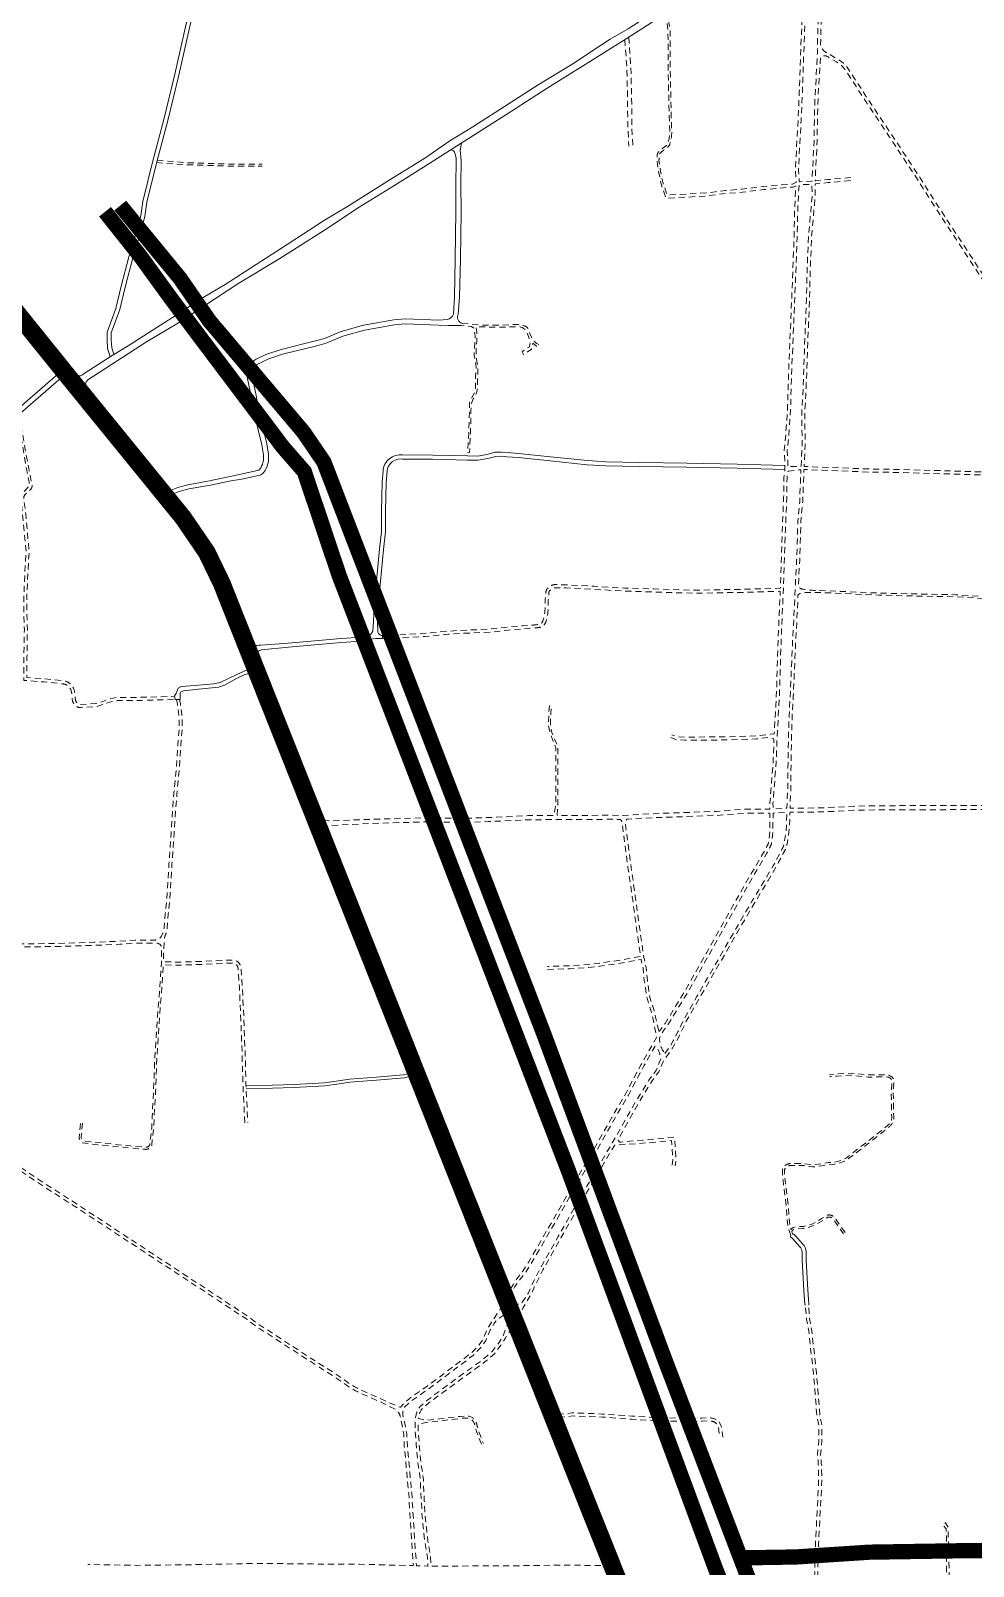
# Model space of a CAD drawing. Header units: metres. Extents: x 556238 to 587446, y 1177111 to 1219372.
# Drawn here: x 568667 to 569593, y 1206916 to 1208425 of the extents above; entities that cross this region are included whole.
import ezdxf

# ---------------------------------------------------------------- set-up
doc = ezdxf.new("R2010")
doc.units = ezdxf.units.M
doc.header["$MEASUREMENT"] = 0
for name, pattern in [('ACAD_ISO03W100', [30, 12, -18]), ('DASHED2', [0.375, 0.25, -0.125]), ('Xr_Nen GT$0$MON', [10, 6, -4])]:
    doc.linetypes.add(name, pattern=pattern)
doc.layers.add('DUONG GIAO THONG', color=7, linetype='Continuous')
for name, color, linetype, lineweight in [('Pipe Existing_DTDH', 4, 'ACAD_ISO03W100', 40), ('Xr_Nen GT$0$DUONG BT-NEN BT', 38, 'Continuous', 0), ('Xr_Nen GT$0$DUONG NHUA', 38, 'Continuous', 0), ('Xr_Nen GT$0$DUONG_DA', 38, 'Xr_Nen GT$0$MON', 0)]:
    doc.layers.add(name, color=color, linetype=linetype, lineweight=lineweight)

# ---------------------------------------------------------------- blocks, each defined once
blk = doc.blocks.new('GT CHINH')
at = {"layer": 'DUONG GIAO THONG', "color": 9, "ltscale": 5, "const_width": 17.5}
blk.add_lwpolyline([(4354.1, 6438.3), (4082, 7127.8), (3988.5, 7360.9), (3884.3, 7624), (3815.9, 7795.4), (3463.1, 8683.5), (3448.5, 8713.7), (3425.3, 8747.7), (3308.9, 8890.8), (3031.9, 9234.5)], dxfattribs=at)
blk = doc.blocks.new('DTDH_EXISTING_PIPE')
at = {"layer": 'Pipe Existing_DTDH', "color": 3, "linetype": 'DASHED2', "ltscale": 200, "const_width": 15, "elevation": 0.8, "flags": 128}
for points in [[(-8093.1, 6033.7), (-8144.5, 6159.9), (-8202.3, 6321.4), (-8428.9, 6900), (-8572.4, 7288.4), (-8797.8, 7873.7), (-8832, 7975.7), (-8853, 7999.8), (-8962.2, 8144.8), (-8993.3, 8187.7), (-9027.7, 8231)], [(-9012.8, 8237.1), (-8954, 8165.5), (-8925.3, 8123.9), (-8832.9, 8014.7), (-8812.8, 7985.2), (-8596.4, 7422.3), (-8478.4, 7104.7), (-8385.5, 6861.2), (-8292.6, 6603.7), (-8240.3, 6471.9), (-8228.9, 6445.1), (-8226.5, 6440.1)], [(-8402.9, 6908.9), (-8349.3, 6909.8), (-8277.1, 6914.5), (-8176.3, 6916.1), (-8033.4, 6914.5), (-8007.6, 6913.3), (-7974.1, 6904.4), (-7931.3, 6891.8), (-7911, 6886), (-7904.4, 6884.9), (-7847.7, 6884.4), (-7798.7, 6888.9), (-7720.4, 6899.1), (-7674.7, 6902.8), (-7650.1, 6904.6)]]:
    blk.add_lwpolyline(points, dxfattribs=at)

msp = doc.modelspace()

# ---------------------------------------------------------------- linework, layer by layer
at = {"layer": 'Xr_Nen GT$0$DUONG BT-NEN BT', "flags": 128}
for points in [[(568745.21952, 1208104.50838), (568742.72551, 1208112.36841), (568742.3086, 1208121.0129), (568742.34155, 1208128.50968), (568750.83087, 1208151.77988), (568755.92812, 1208173.65229), (568763.4893, 1208202.58446), (568771.2161, 1208227.35256), (568775.20284, 1208242.89946), (568777.20889, 1208256.93168), (568787.06642, 1208296.8531), (568798.02724, 1208337.50626), (568808.76133, 1208381.96304), (568819.1977, 1208428.43246), (568831.86886, 1208480.30678), (568842.23942, 1208521.68792), (568846.78095, 1208535.20184, -0.1504926903), (568855.06405, 1208546.73225, -0.1254027892), (568861.01, 1208549.24336), (568893.37198, 1208548.03444), (568899.1982, 1208548.11528), (568900.47512, 1208548.53194), (568901.93276, 1208549.74322)], [(568748.76985, 1208106.71807), (568746.69505, 1208113.09627), (568746.30903, 1208121.10051), (568746.33845, 1208127.79432), (568754.67156, 1208150.63634), (568759.81163, 1208172.6925), (568767.33566, 1208201.48254), (568775.06521, 1208226.25943), (568779.13169, 1208242.11731), (568781.14028, 1208256.16727), (568790.93958, 1208295.8529), (568801.9031, 1208336.51603), (568812.65711, 1208381.05532), (568823.0923, 1208427.51954), (568835.75178, 1208479.346), (568846.08117, 1208520.56288), (568850.57257, 1208533.92762, -0.1504926903), (568857.48195, 1208543.54575, -0.1158372126), (568861.27098, 1208545.23082), (568893.32503, 1208544.0334), (568899.86131, 1208544.1241), (568902.44321, 1208544.96656), (568904.48924, 1208546.66678)], [(569079.48804, 1208307.49156, -0.2001664702), (569083.33366, 1208305.42715, -0.095317885), (569084.98881, 1208296.63652), (569084.64775, 1208273.78259), (569084.72914, 1208246.85921), (569084.05035, 1208200.13026), (569083.34025, 1208163.31805), (569082.23983, 1208146.16461, -0.2567127156), (569075.9643, 1208140.88329), (569067.95874, 1208140.34257), (569034.86485, 1208141.57247), (569023.61692, 1208140.62375), (568993.83927, 1208135.22123), (568972.17019, 1208129.26556), (568955.73105, 1208122.37107), (568946.7213, 1208119.87011), (568913.06058, 1208111.5807), (568898.06381, 1208106.64303), (568888.7036, 1208101.96621, 0.2957641854), (568879.32251, 1208086.03926), (568883.02562, 1208068.53525), (568887.71592, 1208044.55317), (568894.0896, 1208017.99233), (568895.60664, 1208008.0542, -0.2028555129), (568891.9135, 1207993.51794, -0.1873456793), (568891.07804, 1207993.00419), (568875.11452, 1207989.24214), (568842.87011, 1207982.51104), (568821.46189, 1207978.59867), (568811.6411, 1207976.05842), (568801.73896, 1207972.12098)], [(569090.21548, 1208314.24429), (569088.76921, 1208307.37375), (569089.99315, 1208296.89021), (569089.64786, 1208273.75284), (569089.72925, 1208246.83045), (569089.04965, 1208200.04574), (569088.33716, 1208163.10968), (569086.80115, 1208145.96656, 0.457653366), (569090.78625, 1208137.13892, -0.1602477248)], [(569089.95974, 1208134.88128, 0.0230341869), (569077.58522, 1208134.92571), (569067.75893, 1208135.34654), (569034.98256, 1208136.56464), (569024.27481, 1208135.66149), (568994.95029, 1208130.34118), (568973.80642, 1208124.52986), (568957.37317, 1208117.63784), (568947.98804, 1208115.03268), (568914.44224, 1208106.77157), (568899.97311, 1208102.00762), (568890.93841, 1208097.49345, 0.2871851617), (568884.30767, 1208086.63247), (568887.92529, 1208069.5326), (568892.60262, 1208045.61685), (568899.00063, 1208018.95463), (568900.54939, 1208008.80871, -0.2028555129), (568895.8967, 1207990.49567, -0.1803167004), (568892.14728, 1207988.11921), (568876.19902, 1207984.36075), (568862.14984, 1207982.24711), (568843.63777, 1207978.20227), (568822.30369, 1207974.47695), (568812.98126, 1207971.96354), (568804.43009, 1207968.78013)], [(568884.61736, 1207821.7983, 0.0066835696), (568885.86573, 1207820.90515, 0.0631903694), (568893.03054, 1207821.16347), (568919.8714, 1207823.11778), (568968.18574, 1207827.1959), (568991.05642, 1207829.00496, 0.0826147609), (568998.51197, 1207830.04914, 0.1686301033), (569003.03758, 1207834.70817), (569003.82388, 1207844.74564), (569004.84153, 1207864.73028), (569006.68703, 1207884.01047), (569009.59732, 1207915.59592), (569011.4982, 1207932.51067), (569011.71088, 1207952.43132), (569012.16102, 1207981.17778), (569013.11585, 1207992.17866, -0.4225146675), (569032.38292, 1208007.90921), (569061.94279, 1208007.71244), (569096.19862, 1208006.87898), (569106.15264, 1208006.66037), (569115.18989, 1208008.28269), (569123.39162, 1208010.50054), (569129.45539, 1208010.73816), (569134.96869, 1208010.14826), (569146.0752, 1208009.44466), (569177.61941, 1208006.09182), (569213.82979, 1208002.29562), (569231.94026, 1208001.05711), (569265.29818, 1208000.62429), (569311.31699, 1207999.83792), (569360.97086, 1207998.82862), (569407.53759, 1207997.65036)], [(569008.12226, 1207827.58915), (569012.12984, 1207827.52881, 0.4301053499), (569012.63699, 1207828.0482), (569012.55944, 1207830.04087, 0.3696578526), (569012.11748, 1207830.51809, -0.2949640081), (569008.02094, 1207833.89391), (569007.82181, 1207844.60306), (569008.83183, 1207864.43786), (569010.6695, 1207883.6364), (569013.57678, 1207915.18902), (569015.4958, 1207932.26533), (569015.71054, 1207952.37865), (569016.15831, 1207980.97326), (569017.10087, 1207991.83277, -0.426991487), (569032.12551, 1208003.91084), (569061.88082, 1208003.71276), (569096.10606, 1208002.88005), (569106.46521, 1208002.65254), (569116.06698, 1208004.3762), (569123.99967, 1208006.5213), (569129.32021, 1208006.72979), (569134.62931, 1208006.16174), (569145.73721, 1208005.45805), (569177.19948, 1208002.11392), (569213.48469, 1207998.30988), (569231.77774, 1207997.05889), (569265.23806, 1207996.62473), (569311.24217, 1207995.83861), (569360.87963, 1207994.82965), (569407.43641, 1207993.65164)], [(568889.00365, 1207810.5238, -0.4000301069), (568893.86986, 1207816.50826), (568920.23785, 1207819.13448), (568968.52218, 1207823.21007), (568999.07091, 1207825.78423, -0.1044712866), (569008.12226, 1207827.58915, 0.2297388154)], [(569427.92533, 1207173.03655, -0.4142822584), (569427.39185, 1207173.50078), (569426.41575, 1207187.58883), (569424.75984, 1207216.58274), (569424.60421, 1207225.18643, 0.2035395839), (569422.32353, 1207230.29791), (569415.28065, 1207238.21561), (569413.40746, 1207240.09481, -0.2996440576), (569413.29739, 1207240.6336), (569413.61897, 1207241.43704)], [(569430.92286, 1207173.23297), (569430.91123, 1207173.23234, 0.4186683216), (569431.38305, 1207173.76617), (569430.40786, 1207187.84112), (569428.75777, 1207216.73301), (569428.60356, 1207225.25878, 0.1986561458), (569425.20071, 1207233.08179), (569418.19383, 1207240.95901), (569416.64903, 1207242.50878, 0.2229917211), (569416.24967, 1207242.65375), (569415.33403, 1207242.57056)]]:
    msp.add_lwpolyline(points, format="xyb", dxfattribs=at)
msp.add_lwpolyline([(568808.29908, 1207771.3322), (568810.13412, 1207773.54212), (568811.87507, 1207778.76131), (568814.83939, 1207780.40699), (568828.22655, 1207781.36349), (568846.79708, 1207783.0754), (568853.33346, 1207784.28172), (568869.74365, 1207792.15002), (568879.64482, 1207796.72203), (568881.14642, 1207793.3973), (568876.70052, 1207791.83791), (568869.83435, 1207788.73582), (568857.31435, 1207781.63409), (568851.57294, 1207779.957), (568831.92031, 1207777.92386), (568817.18148, 1207776.12377), (568814.67881, 1207775.1234), (568813.97218, 1207774.00535), (568814.06051, 1207767.79721), (568808.9963, 1207767.65009)], close=True, dxfattribs=at)
for points in [[(568878.64491, 1207388.40592), (568904.67563, 1207389.08525), (568925.72073, 1207389.59), (568955.54127, 1207391.15799), (568969.51653, 1207393.30655), (568980.09137, 1207394.91461), (569006.6367, 1207396.92808), (569033.28796, 1207399.0966), (569039.14852, 1207400.53621)], [(568878.78927, 1207385.40867), (568904.75073, 1207386.08619), (568925.83548, 1207386.59189), (568955.84873, 1207388.17001), (568969.96997, 1207390.34101), (568980.4308, 1207391.93174), (569006.8718, 1207393.93729), (569033.77051, 1207396.12595), (569040.25708, 1207397.72643)]]:
    msp.add_lwpolyline(points, dxfattribs=at)
at = {"layer": 'Xr_Nen GT$0$DUONG NHUA', "flags": 128}
for points in [[(568666.446, 1208140.757), (568708.50218, 1208087.86135, 0.0975281598), (568708.64939, 1208087.73619), (568711.95846, 1208085.88445, 0.2880383469), (568719.55028, 1208087.81823), (568747.006, 1208105.675), (568762.817, 1208115.025), (568806.43012, 1208142.8207), (568836.41123, 1208162.52295), (568857.968, 1208175.418), (568919.1393, 1208214.55211), (568955.70698, 1208238.38044), (568978.267, 1208251.943), (569020.84317, 1208278.8326), (569054.32389, 1208299.35299), (569078.79484, 1208316.41049), (569101.383, 1208330.183), (569136.89255, 1208352.95039), (569165.46028, 1208371.42053), (569199.61121, 1208391.94197), (569227.53957, 1208410.70817), (569236.315, 1208416.194), (569253.69292, 1208426.40263), (569283.7516, 1208445.57862)], [(569301.85821, 1208448.70057), (569252.01, 1208416.527), (569211.67801, 1208391.42678), (569174.458, 1208368.26), (569133.73128, 1208342.04534), (569085.402, 1208311.233), (569059.14777, 1208294.55734), (569023.801, 1208272.251), (568989.73021, 1208251.39312), (568955.62877, 1208228.60494), (568911.775, 1208200.939), (568871.55237, 1208176.46199), (568812.138, 1208137.65), (568781.01023, 1208119.13555), (568723.17, 1208081.694, 0.3247637428), (568721.76434, 1208072.84662), (568723.85792, 1208069.65462), (568724.2158, 1208069.34009), (568803.321, 1207970.137), (568819.45971, 1207951.37996), (568833.65663, 1207933.26001), (568846.234, 1207912.424), (568861.09195, 1207881.19298), (568875.99166, 1207843.9698), (568894.01277, 1207797.64836), (568923.644, 1207720.011), (568953.742, 1207644.481), (568986.663, 1207560.534), (569020.028, 1207476.56), (569065.151, 1207365.441), (569091.392, 1207299.53), (569136.801, 1207184.446), (569143.305, 1207168.327), (569185.6, 1207062.703), (569232.958, 1206943.996), (569273.36175, 1206841.44334, 0.049702401)], [(568643.096, 1208151.845), (568692.51543, 1208090.74481, -0.1058052579), (568692.61007, 1208090.55816), (568692.89846, 1208089.46725, -0.2852207775), (568691.64078, 1208085.42078, 0.0010989388), (568691.63912, 1208085.41934), (568653.6724, 1208052.24326)], [(568656.9516, 1208048.46874), (568694.82693, 1208081.56495, 0.1056958308), (568694.95212, 1208081.73238, -0.1996104031), (568698.43093, 1208082.78196), (568699.4078, 1208082.17853, -0.0845396869), (568699.53379, 1208082.06758), (568707.44293, 1208072.28905), (568746.564, 1208024.407), (568814.249, 1207940.937), (568827.48449, 1207922.23082), (568833.85727, 1207911.93686), (568840.14274, 1207900.59604), (568848.26945, 1207882.6848), (568858.05439, 1207859.09402), (568869.67445, 1207828.60015), (568882.838, 1207796.104), (568895.01456, 1207764.37303), (568910.3022, 1207725.50978), (568927.24688, 1207681.84864), (568936.19, 1207660.482), (568954.68417, 1207612.3766), (568971.28392, 1207570.95593), (568999.144, 1207500.893), (569016.18509, 1207456.96094), (569039.72, 1207399.132), (569079.44175, 1207298.55796), (569098.75389, 1207250.1522), (569126.204, 1207183.133), (569132.967, 1207167.486), (569161.04515, 1207098.22604), (569188.939, 1207026.314), (569222.54837, 1206942.51865), (569232.725, 1206915.527)]]:
    msp.add_lwpolyline(points, format="xyb", dxfattribs=at)
at = {"layer": 'Xr_Nen GT$0$DUONG_DA', "flags": 128}
for points in [[(569430.10746, 1208529.1805), (569429.31057, 1208522.80098), (569429.97684, 1208518.84977), (569430.28117, 1208512.98771), (569430.081, 1208501.40536), (569429.66228, 1208482.26989), (569428.67053, 1208464.30698), (569428.11512, 1208444.77499), (569427.08223, 1208422.6477), (569425.97305, 1208396.34366), (569424.92387, 1208364.07377), (569423.63277, 1208336.31971), (569422.20747, 1208309.20749), (569421.02283, 1208287.73423), (569421.87312, 1208276.73809, 0.4011204115), (569422.38776, 1208276.2769), (569433.9517, 1208276.65013, 0.3895943591), (569434.43488, 1208277.12362), (569434.95439, 1208287.00683), (569436.385, 1208316.54587), (569436.98195, 1208350.75594), (569438.41313, 1208379.21128), (569439.65158, 1208402.53681), (569439.61477, 1208405.99148), (569440.20032, 1208426.44621), (569441.45245, 1208466.20632), (569442.94118, 1208492.69062), (569444.99566, 1208526.56843, 0.1137267546), (569445.09634, 1208531.70365, 0.1526903819), (569440.38094, 1208535.73469)], [(570052.84607, 1207429.56034), (569973.36447, 1207571.63526), (569935.22806, 1207669.19201), (569857.63258, 1207794.28235), (569755.95523, 1207950.08069, -0.0000260349), (569755.9552, 1207950.08074), (569651.55686, 1208110.08479), (569557.25495, 1208253.55439), (569538.76855, 1208282.75171), (569513.01841, 1208321.72746), (569493.61072, 1208350.89673), (569474.45001, 1208380.13851), (569468.86449, 1208388.79826), (569465.20414, 1208392.54109), (569460.24589, 1208396.37846), (569452.38356, 1208400.7799, -0.1734827294), (569442.88576, 1208408.9653, -0.2257462724), (569442.71238, 1208409.35836), (569443.19897, 1208426.35607), (569444.4498, 1208466.0749), (569445.93703, 1208492.5325), (569447.60477, 1208526.32709), (569448.04082, 1208534.37962), (569449.62311, 1208541.5952)], [(569423.26946, 1208524.86857), (569426.36737, 1208522.21294), (569426.98984, 1208518.52149), (569427.27983, 1208512.9358), (569427.08157, 1208501.4641), (569426.66409, 1208482.38543), (569425.67288, 1208464.43233), (569425.11711, 1208444.88758), (569424.08518, 1208422.78083), (569422.9751, 1208396.4556), (569421.92613, 1208364.19223), (569420.63643, 1208336.46816), (569419.21182, 1208309.36886), (569418.01643, 1208287.70107), (569418.92135, 1208275.99845, -0.315641008), (569418.629, 1208275.50438), (569415.25885, 1208273.97914), (569386.32816, 1208271.50788), (569365.93885, 1208268.94158), (569349.50135, 1208267.66427), (569339.4121, 1208266.37566), (569330.5523, 1208265.17486), (569292.51359, 1208263.09234, -0.3365844634), (569292.01272, 1208263.43109), (569287.82465, 1208275.78718), (569285.62291, 1208286.46593), (569284.11602, 1208297.73617, 0.0228317297), (569284.24912, 1208301.60759, -0.2089368315), (569285.46516, 1208304.47853, -0.0463356429), (569292.12488, 1208309.70703, 0.1661427606), (569294.60849, 1208312.85132, 0.0935300589), (569296.60907, 1208325.84699), (569296.12421, 1208340.19733), (569295.15307, 1208387.02084), (569294.94742, 1208425.00687), (569292.44381, 1208442.62503)], [(569290.59841, 1208441.43315), (569292.94819, 1208424.86041), (569293.15318, 1208386.99469), (569294.12491, 1208340.14282), (569294.61021, 1208325.77946, -0.0935300589), (569292.72249, 1208313.5169, -0.1661427606), (569291.0406, 1208311.38761, 0.0463356429), (569284.08995, 1208305.9307, 0.2089368315), (569282.24924, 1208301.58501, -0.0241381429), (569282.10498, 1208297.68557), (569283.64988, 1208286.13106), (569285.89082, 1208275.26224), (569290.93924, 1208260.36782, 0.3365844633), (569291.44011, 1208260.02907), (569330.83621, 1208262.18592), (569339.8036, 1208263.40129), (569349.80779, 1208264.67904), (569366.24255, 1208265.95613), (569386.64327, 1208268.52387), (569416.02695, 1208271.03382), (569417.95578, 1208271.90677, -0.5802365545), (569418.65906, 1208271.39772), (569418.14156, 1208266.59119), (569417.38371, 1208249.87169), (569416.75073, 1208220.77555), (569414.53123, 1208163.36576), (569411.51887, 1208092.3623), (569410.26265, 1208051.80951), (569408.07699, 1208021.10522), (569407.05175, 1208012.54654), (569407.76558, 1207998.07653), (569407.80641, 1207993.16694), (569406.83949, 1207985.46034), (569406.52511, 1207966.08399), (569405.19083, 1207933.1925), (569403.3084, 1207877.48124, -0.3955179415), (569402.82392, 1207876.99835), (569370.68827, 1207876.01876), (569318.74712, 1207875.06544), (569278.94499, 1207876.33336), (569250.43092, 1207877.13437), (569219.97652, 1207878.92338), (569193.14188, 1207880.37096), (569181.89885, 1207880.5419, 0.0207948862), (569181.85729, 1207880.5408, 0.0856626288), (569178.28259, 1207879.67028, 0.0810655424), (569175.46257, 1207877.52799, 0.2147028408), (569173.04723, 1207873.15607), (569172.44717, 1207865.83223), (569172.06296, 1207853.55588), (569171.44691, 1207849.61539), (569170.70974, 1207846.83249), (569170.1293, 1207845.03837, -0.0971128876), (569168.40317, 1207842.10047, -0.0488845408), (569161.23581, 1207840.86165), (569150.22977, 1207840.0517), (569135.84553, 1207838.89227), (569119.74485, 1207837.01944), (569109.42766, 1207836.42098), (569082.55425, 1207835.29697), (569077.0104, 1207834.75983), (569054.21, 1207832.59131), (569012.35674, 1207830.3449)], [(569472.42211, 1208280.42511), (569449.9038, 1208278.31049), (569438.01479, 1208277.05794, -0.4611285956), (569437.46309, 1208277.58143), (569437.95058, 1208286.85553), (569439.38373, 1208316.44711), (569439.98064, 1208350.6544), (569441.40914, 1208379.0564), (569442.65687, 1208398.48499), (569442.99198, 1208398.95914, -0.345661163), (569450.98195, 1208398.12644), (569458.58599, 1208393.8696), (569463.20416, 1208390.29542), (569466.50772, 1208386.91743), (569471.93479, 1208378.50334), (569491.10721, 1208349.2437), (569510.51804, 1208320.0697), (569536.24945, 1208281.12229), (569554.73397, 1208251.92796), (569649.04714, 1208108.44121), (569750.21451, 1207953.38904, -0.717211289), (569749.6291, 1207952.64441), (569643.89358, 1207990.0265), (569518.19831, 1207993.70167), (569489.31784, 1207994.14039), (569427.14754, 1207996.57516, -0.4172946827), (569426.66773, 1207997.09959), (569427.68873, 1208017.64617), (569427.27682, 1208049.78297), (569428.34494, 1208067.0982), (569429.84891, 1208108.56072), (569431.92068, 1208160.14679), (569432.75561, 1208194.48677), (569434.13238, 1208225.07199), (569436.75479, 1208253.59771), (569437.4175, 1208261.72798), (569437.3423, 1208273.51721, -0.3856238651), (569437.7899, 1208274.01764), (569450.20122, 1208275.32522), (569472.7026, 1208277.43825)], [(569090.78625, 1208137.13892), (569108.94319, 1208135.32189), (569126.28731, 1208135.21197), (569141.29115, 1208136.0388, -0.0901603285), (569151.83414, 1208134.71636, -0.3279415375), (569156.96412, 1208127.7158), (569160.28312, 1208120.6858), (569163.81343, 1208117.21308), (569166.24052, 1208116.44137), (569164.97182, 1208113.79549), (569160.11763, 1208117.54382), (569158.95925, 1208111.92133), (569151.18152, 1208106.46421), (569149.63702, 1208109.1652), (569156.80797, 1208114.18135), (569157.63539, 1208118.03992), (569156.53216, 1208122.55996), (569154.65668, 1208127.68635, 0.3207524107), (569145.66016, 1208133.832), (569127.62246, 1208133.33589), (569104.37675, 1208133.71878), (569105.20417, 1208128.04117), (569105.09385, 1208119.33182), (569104.53843, 1208108.98416), (569105.25552, 1208099.77871), (569106.24842, 1208093.93572), (569105.91579, 1208080.82855), (569105.97095, 1208072.89091), (569104.75741, 1208067.98502), (569101.72354, 1208062.85863), (569100.22811, 1208059.40185), (569099.62134, 1208057.36232), (569099.51102, 1208051.96032), (569099.45585, 1208041.10119), (569098.07353, 1208010.24517), (569096.25322, 1208010.13492), (569097.24612, 1208029.75851), (569098.0217, 1208049.42815), (569097.96653, 1208059.01945), (569099.23524, 1208062.16143), (569103.4864, 1208069.84803), (569104.03801, 1208074.97442), (569103.98286, 1208084.62085), (569104.64806, 1208094.53488), (569102.6071, 1208105.44913), (569102.77258, 1208110.90625), (569103.60008, 1208124.67604), (569102.66234, 1208131.95221), (569100.0146, 1208133.99173), (569089.94862, 1208134.88068)], [(568655.20956, 1208046.93199), (568656.13976, 1208042.093), (568657.23451, 1208037.38281), (568659.06816, 1208028.95168), (568661.09318, 1208017.12342), (568665.30835, 1207994.59343), (568667.82778, 1207981.44525), (568668.48522, 1207977.98472), (568668.24944, 1207975.50322), (568666.98964, 1207974.10823), (568661.83519, 1207968.88856), (568660.57188, 1207966.97393), (568660.57188, 1207963.95771), (568662.23463, 1207949.73911), (568665.67221, 1207912.55101), (568665.01341, 1207903.62964), (568663.37134, 1207868.59311), (568663.37187, 1207856.19212), (568663.92428, 1207835.78713), (568663.498, 1207809.2557), (568663.37274, 1207789.24328), (568680.7859, 1207787.94009), (568699.3943, 1207786.0247, -0.1782046516), (568706.65239, 1207782.47129, -0.1519179006), (568710.23384, 1207775.26583, -0.0259866928), (568710.97393, 1207768.42644, 0.2269038436), (568713.70559, 1207763.45081, 0.1816960671), (568715.86488, 1207762.86947), (568731.46496, 1207763.87791), (568738.05932, 1207765.90918), (568745.03359, 1207768.34978), (568751.73123, 1207769.67073), (568775.4505, 1207769.84367), (568803.90894, 1207770.6054), (568808.35797, 1207771.01954)], [(568651.45531, 1208043.712), (568653.48145, 1208042.27611), (568654.83302, 1208037.03579), (568656.78781, 1208028.46247), (568659.16917, 1208016.67882), (568663.14928, 1207994.14606), (568665.66102, 1207981.12453), (568665.91959, 1207978.63472), (568665.51224, 1207976.94836), (568664.80802, 1207976.16857), (568659.49347, 1207970.78679), (568657.57188, 1207967.87448), (568657.57188, 1207963.78289), (568659.25072, 1207949.42677), (568662.66199, 1207912.52322), (568662.01859, 1207903.81036), (568660.37134, 1207868.66331), (568660.37187, 1207856.15146), (568660.92362, 1207835.77062), (568660.49815, 1207809.28919), (568660.35526, 1207786.46072), (568680.52032, 1207784.95157), (568699.08713, 1207783.04047, -0.1782046516), (568704.4837, 1207780.39842, -0.1519179006), (568707.27204, 1207774.78861, -0.0259866928), (568707.97861, 1207768.25904, 0.2269038436), (568711.95647, 1207761.01348, 0.1793657499), (568716.09832, 1207759.8783), (568732.01075, 1207760.90693), (568738.99668, 1207763.05882), (568745.82326, 1207765.44773), (568752.03508, 1207766.67286), (568775.50158, 1207766.84396), (568804.0883, 1207767.60912), (568808.91074, 1207768.03579)], [(569762.65836, 1207857.33754), (569575.09658, 1207868.60824), (569541.59402, 1207869.23758), (569499.88249, 1207870.24317), (569442.44944, 1207872.79562, 0.0274102294), (569424.49196, 1207872.43505, 0.086398688), (569420.81436, 1207870.65323, 0.2304823458), (569420.60674, 1207870.26789), (569420.06649, 1207857.14474), (569418.35554, 1207825.4267), (569415.92676, 1207769.87717), (569414.87257, 1207751.55501), (569414.21561, 1207730.8752), (569413.68989, 1207696.84335), (569413.54543, 1207680.26576), (569412.77311, 1207661.49669, 0.4267503601), (569413.27344, 1207660.97613), (569427.33516, 1207660.99706), (569448.86311, 1207661.50125), (569479.56271, 1207663.05801), (569519.26738, 1207663.43748), (569538.28271, 1207663.484), (569684.79204, 1207663.60797), (569800.41701, 1207667.09025), (569906.86527, 1207669.73984), (569930.66314, 1207670.81589), (569855.10142, 1207792.67165), (569753.81282, 1207947.87429, 0.1646523017), (569753.56076, 1207948.07243), (569643.33642, 1207987.0415), (569518.13169, 1207990.70233), (569489.23635, 1207991.14128), (569427.01776, 1207993.57794, 0.4140772039), (569426.49858, 1207993.09812), (569425.26673, 1207962.01369), (569423.35852, 1207941.87602), (569422.8994, 1207921.42679), (569422.30252, 1207904.61489), (569420.961, 1207878.67509, 0.2081977697), (569421.10116, 1207878.30142, 0.1156107428), (569424.54351, 1207876.08913, 0.0456502109), (569442.52261, 1207874.79434), (569499.951, 1207872.2421), (569541.6369, 1207871.23713), (569575.17538, 1207870.60711), (569762.77832, 1207859.33394)], [(569012.45277, 1207827.63076), (569054.42435, 1207829.59816), (569077.29708, 1207831.77356), (569082.76175, 1207832.30303), (569109.57722, 1207833.42461), (569120.00524, 1207834.0295), (569136.13945, 1207835.90623), (569150.46038, 1207837.06056), (569161.45599, 1207837.86974, 0.0540915684), (569170.00447, 1207839.43888, 0.1178386306), (569172.97306, 1207844.08224), (569173.589, 1207845.98606), (569174.38682, 1207848.99795), (569175.05567, 1207853.27619), (569175.44333, 1207865.66271), (569176.03721, 1207872.91109, -0.2343761589), (569177.45145, 1207875.25872, -0.0860800321), (569179.58554, 1207876.96449, -0.0779663887), (569181.93943, 1207877.5385, -0.0246973773), (569181.98877, 1207877.54018), (569193.03824, 1207877.37219), (569219.80776, 1207875.92812), (569250.3008, 1207874.13684), (569278.85511, 1207873.3347), (569318.72688, 1207872.06456), (569370.76151, 1207873.0196), (569402.61625, 1207873.99063, -0.4369957114), (569403.13094, 1207873.46753), (569402.13906, 1207852.23378), (569400.48594, 1207809.24335), (569399.84382, 1207783.71454), (569398.89853, 1207762.03638), (569397.29301, 1207734.45835, -0.3590272286), (569396.86059, 1207733.99188), (569393.29051, 1207733.51108), (569379.18231, 1207732.02928), (569344.12068, 1207730.90097), (569309.46512, 1207730.85794), (569301.82615, 1207731.22469), (569296.67641, 1207733.15449)], [(568810.34828, 1207767.69199), (568811.27148, 1207762.9839), (568812.20616, 1207755.20369), (568812.81822, 1207748.02212), (568812.90516, 1207737.93052), (568811.57925, 1207722.77055), (568810.13654, 1207700.83637), (568807.75173, 1207675.07214), (568806.01208, 1207652.31051), (568805.06669, 1207636.31404), (568802.89114, 1207606.40323), (568801.189, 1207577.31057), (568799.31975, 1207557.19899), (568798.22415, 1207544.2284, -0.1035253929), (568795.56093, 1207535.32276, -0.185682153), (568791.71134, 1207532.03587, -0.079648118), (568787.97577, 1207531.3539), (568769.85515, 1207531.49446), (568754.63186, 1207530.28101), (568729.34969, 1207529.27653), (568701.3746, 1207528.3256), (568657.57983, 1207527.62971), (568625.65904, 1207524.1596), (568586.09526, 1207519.24804, -0.1800271144), (568583.40037, 1207523.10074), (568581.29791, 1207544.86074), (568578.78144, 1207573.62499), (568575.57461, 1207610.71307), (568572.88422, 1207632.03915, 0.2044171102), (568568.42329, 1207639.67426, 0.1678357168), (568564.3498, 1207640.96196), (568556.06403, 1207640.87365), (568523.30843, 1207638.21205), (568468.65741, 1207632.46012)], [(568813.37458, 1207767.7784), (568814.23685, 1207763.45167), (568815.19093, 1207755.51007), (568815.81712, 1207748.16262), (568815.90629, 1207737.81248), (568814.57066, 1207722.54138), (568813.12746, 1207700.59963), (568810.74117, 1207674.81956), (568809.00533, 1207652.10769), (568808.06027, 1207636.11672), (568805.88478, 1207606.20679), (568804.18088, 1207577.08408), (568802.30805, 1207556.93391), (568801.2135, 1207543.97589, -0.0893951039), (568798.84809, 1207535.1757, 0.0899533721), (568798.80196, 1207535.00331), (568797.57582, 1207520.09359), (568797.54203, 1207510.76673, 0.402503592), (568798.02015, 1207510.26539), (568810.59816, 1207509.71452), (568838.07079, 1207510.57402), (568859.68138, 1207511.74616), (568864.98347, 1207511.84805, -0.4153309761), (568873.76593, 1207503.36445), (568875.03318, 1207485.45809), (568876.50713, 1207453.04922), (568877.72514, 1207420.49304), (568878.53707, 1207390.64491), (568880.39151, 1207352.14179)], [(569176.44662, 1207761.75958), (569176.04069, 1207755.00041), (569175.50261, 1207743.2858), (569177.04553, 1207734.78796), (569180.19097, 1207726.77356), (569181.94831, 1207723.1047), (569182.68277, 1207720.38883), (569182.80087, 1207707.83046), (569182.83935, 1207685.57762), (569182.68053, 1207664.18857), (569180.90587, 1207654.12042, -0.3633764444), (569180.41454, 1207653.70722), (569156.10966, 1207653.65478), (569116.23561, 1207651.76948), (569091.05972, 1207650.95948), (569057.29137, 1207651.58853), (569000.41722, 1207649.98109), (568959.47968, 1207648.49429), (568951.27769, 1207650.70282)], [(569295.62369, 1207730.34526), (569301.21319, 1207728.25066), (569309.39501, 1207727.85785), (569344.1708, 1207727.90103), (569379.38751, 1207729.03433), (569393.21808, 1207730.48697), (569396.68734, 1207729.14136, -0.3191418793), (569397.00622, 1207728.65775), (569396.23304, 1207706.51514), (569394.39538, 1207683.71866), (569393.05678, 1207665.77547), (569393.07737, 1207660.41885, -0.4156203927), (569392.57689, 1207659.91693), (569368.0223, 1207659.94044), (569357.49326, 1207659.13435), (569340.37625, 1207657.82023), (569291.54406, 1207656.05357), (569267.78271, 1207655.16789), (569248.78098, 1207653.81486), (569238.8427, 1207654.07442), (569195.20884, 1207653.73914), (569184.78902, 1207653.71666, -0.4265203349), (569184.28834, 1207654.23649), (569184.67994, 1207664.10106), (569184.83937, 1207685.57192), (569184.80085, 1207707.84159), (569184.68027, 1207720.66372), (569183.83117, 1207723.80355), (569182.02615, 1207727.57195), (569178.97852, 1207735.33712), (569177.5109, 1207743.42027), (569178.03793, 1207754.89458), (569178.44302, 1207761.63969)], [(569922.78712, 1207598.41217), (569917.30152, 1207612.82649), (569913.24039, 1207633.11833), (569910.02675, 1207653.79085), (569906.45856, 1207665.72847), (569800.52699, 1207663.09175), (569684.85396, 1207659.60803), (569538.28929, 1207659.484), (569519.29139, 1207659.43753), (569479.68316, 1207659.05897), (569449.01125, 1207657.50362), (569427.38497, 1207656.99713), (569413.10984, 1207656.97589, 0.40699992), (569412.61072, 1207656.48749), (569412.30714, 1207643.40676), (569411.43158, 1207634.40685), (569409.89808, 1207625.70949, -0.0938138511), (569407.29929, 1207618.83869), (569405.05369, 1207614.3914), (569401.6268, 1207608.03752), (569398.88902, 1207602.96521), (569391.21334, 1207589.89276), (569378.2765, 1207568.38366), (569362.79211, 1207542.02623), (569345.49702, 1207511.8361), (569323.95503, 1207474.48952), (569310.9307, 1207451.65777), (569305.28342, 1207439.84616), (569300.69898, 1207430.93312), (569296.15554, 1207423.25469), (569288.71546, 1207413.47907), (569283.90411, 1207401.93014), (569276.72463, 1207392.16495), (569265.10672, 1207373.25755), (569243.91872, 1207335.82442, 0.411982785), (569246.68473, 1207332.90492), (569262.28766, 1207334.56836), (569277.3755, 1207335.60647), (569290.75744, 1207336.95379), (569299.27119, 1207337.7382), (569300.88212, 1207315.73201), (569300.016, 1207309.82625)], [(569289.90091, 1207420.09069), (569293.66257, 1207424.93266), (569298.07184, 1207432.38435), (569302.59568, 1207441.17956), (569308.27102, 1207453.04986), (569321.35276, 1207475.98225), (569342.89612, 1207513.3312), (569360.19715, 1207543.5317), (569375.69769, 1207569.91662), (569388.63435, 1207591.42542), (569396.27468, 1207604.43766), (569398.98635, 1207609.46162), (569402.394, 1207615.77981), (569404.67844, 1207620.30402, 0.0955715861), (569406.94365, 1207626.23041), (569408.45694, 1207634.81316), (569409.31052, 1207643.58705), (569409.60614, 1207656.32476, 0.4399087564), (569409.07443, 1207656.83535), (569396.61109, 1207656.04009, 0.392183998), (569396.14296, 1207655.54714), (569395.92735, 1207637.68966), (569394.77614, 1207627.65565, -0.1309342564), (569392.48918, 1207621.83918), (569389.78498, 1207616.33526), (569371.92623, 1207586.01564), (569350.09688, 1207547.28995), (569333.60489, 1207517.68754), (569312.42431, 1207480.26775), (569292.62726, 1207447.7634), (569288.97241, 1207442.80108), (569286.55499, 1207439.44355), (569284.55751, 1207435.00997, 0.1400055523), (569284.5178, 1207434.73823, 0.1566801681), (569289.90091, 1207420.09069)], [(568956.10121, 1207638.40401, -0.3438370355), (568960.34414, 1207643.81003), (569000.54632, 1207645.98314), (569057.31063, 1207647.58747), (569091.0868, 1207646.95829), (569116.39439, 1207647.77252), (569156.20848, 1207649.65498), (569195.22852, 1207649.73917), (569238.80584, 1207650.07402), (569246.1222, 1207649.84383, -0.1281513937), (569248.00002, 1207647.03443), (569248.64987, 1207640.7874), (569253.68617, 1207602.75465), (569257.9014, 1207574.0184), (569261.60879, 1207546.10379), (569266.00114, 1207515.8295, -0.4051663155), (569265.59341, 1207515.26535), (569242.02406, 1207511.09645), (569225.70427, 1207508.74018), (569214.61726, 1207507.43036), (569196.62997, 1207506.24704), (569174.6389, 1207505.59011)], [(568166.41977, 1207471.48246), (568165.62582, 1207516.485), (568165.85553, 1207520.20918), (568162.73356, 1207549.9144), (568158.96965, 1207581.93413), (568160.02228, 1207589.82389), (568162.12534, 1207602.30162), (568317.66037, 1207521.75568), (568398.22717, 1207473.39202), (568485.98073, 1207416.58014, -0.0015151644), (568485.98327, 1207416.57848), (568573.16572, 1207359.38353), (568641.11248, 1207315.81177), (568670.08242, 1207295.83838), (568713.69191, 1207267.79566), (568760.91131, 1207236.74074), (568806.10284, 1207207.17794), (568880.04723, 1207158.5669), (568887.65099, 1207152.73056), (568939.82788, 1207118.77992), (568964.26812, 1207103.23481), (568976.80821, 1207094.4629, 0.0474556005), (568990.50818, 1207086.69945), (569016.03491, 1207075.31411), (569027.08322, 1207069.60035, -0.0105106342), (569028.89096, 1207066.53696, -0.0973631758), (569030.45596, 1207060.78314), (569032.22589, 1207053.40473), (569033.4497, 1207046.28937), (569034.01495, 1207034.20139), (569038.33938, 1206988.0063), (569041.41302, 1206940.14851), (569042.90708, 1206917.5975, -0.4411613366), (569042.39569, 1206917.06461), (568990.06759, 1206918.37129), (568943.39167, 1206918.64995), (568892.44965, 1206919.27466), (568828.77967, 1206917.99681), (568771.52145, 1206917.28849), (568723.42504, 1206918.15576)], [(568718.09521, 1207351.58639), (568716.68225, 1207337.09024), (568718.17384, 1207334.3767), (568724.02054, 1207333.43665), (568765.43058, 1207329.20119), (568779.71892, 1207327.90317, 0.3340012756), (568783.99121, 1207330.43792), (568784.6995, 1207336.88143), (568786.03113, 1207346.91957), (568786.41455, 1207357.79145), (568787.81355, 1207383.50755), (568789.04025, 1207417.09953), (568791.04635, 1207446.30383), (568792.97359, 1207472.39998), (568795.53513, 1207508.86589), (568795.57565, 1207520.05111), (568795.35183, 1207525.12202), (568795.29421, 1207525.78086, 0.3265786562), (568787.9941, 1207528.35367), (568769.96291, 1207528.49354), (568754.81066, 1207527.28574), (568729.46019, 1207526.27855), (568701.4494, 1207525.3264), (568657.76617, 1207524.63229), (568625.99557, 1207521.17851), (568582.21135, 1207516.05246), (568547.95579, 1207511.53143, -0.013612254), (568547.92871, 1207511.5286), (568499.02062, 1207507.76627, 0.2076420669), (568489.80577, 1207502.62713, 0.1455505319), (568488.15249, 1207498.28129), (568487.18183, 1207495.4514), (568486.39806, 1207488.79437, -0.2861234186), (568476.77896, 1207476.76582), (568470.7278, 1207475.77201), (568424.85179, 1207471.91797), (568406.36303, 1207472.8093, 0.7662249334), (568406.06723, 1207471.89016), (568487.61873, 1207419.09351, -0.0015151646), (568487.62126, 1207419.09186), (568571.624, 1207363.98292, 0.5506090478), (568572.3935, 1207364.33212), (568574.26197, 1207377.76977), (568579.12388, 1207419.88331), (568581.27506, 1207441.05246), (568581.42361, 1207446.2175)], [(568877.39499, 1207351.99746), (568875.53904, 1207390.53195), (568874.72666, 1207420.39617), (568873.50968, 1207452.92499), (568872.038, 1207485.28402), (568870.76694, 1207503.24418, 0.419201208), (568865.04111, 1207508.8486), (568859.79147, 1207508.74772), (568838.19896, 1207507.57656), (568810.57941, 1207506.71247), (568797.91577, 1207507.26709, 0.4065134185), (568797.39512, 1207506.8026), (568794.96842, 1207472.25625), (568793.0413, 1207446.16165), (568791.03775, 1207416.99447), (568789.81157, 1207383.41673), (568788.41263, 1207357.70188), (568788.02648, 1207346.75243), (568786.68508, 1207336.64063), (568785.95141, 1207329.96621, -0.3471868615), (568779.52125, 1207325.91289), (568765.23835, 1207327.21042), (568723.75983, 1207331.45288), (568716.89178, 1207332.55715), (568714.63169, 1207336.66877), (568716.10464, 1207351.78041)], [(569174.72847, 1207502.59145), (569196.77327, 1207503.24999), (569214.8919, 1207504.44195), (569226.09467, 1207505.76544), (569242.4998, 1207508.13403), (569266.13209, 1207512.31407, -0.4026963757), (569266.70772, 1207511.92816), (569268.43672, 1207503.99342), (569269.71268, 1207491.73192), (569271.25025, 1207481.58301), (569271.56247, 1207477.79466), (569273.04771, 1207472.03064), (569276.45381, 1207461.1649), (569277.92318, 1207455.18244), (569279.6698, 1207446.6736), (569281.94716, 1207436.65719, -0.1843917887), (569281.89699, 1207436.30408), (569276.9912, 1207427.44685), (569266.51456, 1207409.23668), (569251.40256, 1207380.64613), (569238.52435, 1207358.37492), (569215.16526, 1207317.36348), (569194.65793, 1207281.99745), (569174.08448, 1207246.24589), (569156.19403, 1207215.4024), (569150.29115, 1207206.17785), (569145.3651, 1207200.05614), (569140.84785, 1207192.94893, -0.2703751079), (569135.09266, 1207188.68557)], [(569130.53837, 1207173.10493), (569123.18153, 1207161.25395), (569119.50987, 1207156.16456), (569115.6733, 1207149.65864), (569111.49151, 1207139.60677), (569107.62014, 1207134.01335), (569100.09631, 1207126.07587), (569056.59735, 1207093.36133), (569038.67347, 1207080.77919), (569030.17688, 1207072.76379, -0.3002179316), (569029.6343, 1207072.66901), (569017.25692, 1207078.05394), (568991.73182, 1207089.43855, -0.0474501156), (568978.52778, 1207096.92116), (568965.93374, 1207105.73082), (568941.45104, 1207121.30294), (568889.38501, 1207155.18144), (568881.78685, 1207161.01347), (568807.74799, 1207209.68662), (568762.55669, 1207239.24926), (568715.32748, 1207270.31064), (568671.74558, 1207298.33562), (568642.77409, 1207318.31008), (568575.68105, 1207361.33439, -0.2860946081), (568575.4542, 1207361.81217), (568577.24124, 1207377.41757), (568582.10644, 1207419.55962), (568584.27069, 1207440.85743), (568584.42237, 1207446.13125)], [(569140.68348, 1207174.86045), (569148.39318, 1207173.49607), (569155.63387, 1207184.40649), (569160.8098, 1207195.73319), (569167.43318, 1207208.86138), (569185.13081, 1207240.32526), (569213.2446, 1207289.61738), (569238.24963, 1207332.23222), (569262.52511, 1207374.7865), (569274.23381, 1207393.84165), (569281.27348, 1207403.41668), (569285.95576, 1207414.65579, 0.1370810153), (569285.98858, 1207414.92289, 0.1158766348), (569281.09629, 1207427.13921, 0.5488638882), (569280.25354, 1207427.10144), (569269.14173, 1207407.78725), (569254.02819, 1207379.19378), (569241.12632, 1207356.88164), (569217.76633, 1207315.86863), (569197.25567, 1207280.49685), (569176.68212, 1207244.74512), (569158.75623, 1207213.84055), (569152.73039, 1207204.42383), (569147.75823, 1207198.24482), (569142.5675, 1207191.27627), (569138.02773, 1207181.288)], [(569413.61897, 1207241.43704), (569411.50873, 1207247.20931), (569410.64052, 1207251.24676), (569409.82482, 1207260.18071), (569409.40475, 1207268.01788), (569409.13106, 1207269.88732), (569408.30872, 1207276.44228), (569405.94333, 1207295.40411), (569405.254, 1207303.64267), (569405.53002, 1207306.50407, -0.1349263849), (569407.49976, 1207309.81172, -0.0733279928), (569411.8084, 1207311.90208), (569416.37006, 1207312.06967), (569426.74674, 1207311.90701), (569432.13517, 1207310.92798), (569434.90239, 1207310.59), (569437.7463, 1207310.89891), (569443.82352, 1207311.76647), (569450.20221, 1207312.92157), (569455.9258, 1207313.18009), (569459.50567, 1207313.83335), (569464.02003, 1207315.3684), (569468.14186, 1207317.52147), (569486.99932, 1207332.12403), (569501.42129, 1207343.41278), (569508.92958, 1207349.50163, 0.2260213693), (569512.66671, 1207357.34106), (569512.44269, 1207366.26508), (569512.11946, 1207382.50654), (569512.98612, 1207393.55841, 0.1849233782), (569512.88473, 1207393.90135), (569512.56161, 1207394.3236, 0.2521874096), (569506.66927, 1207396.98009), (569489.51758, 1207396.92815), (569473.11594, 1207398.69363), (569459.02638, 1207397.87144), (569451.78297, 1207397.50955)], [(569466.88437, 1207244.16225), (569457.01224, 1207258.36779), (569454.85698, 1207260.3967, 0.295281282), (569448.01125, 1207260.45033), (569444.49024, 1207258.21126), (569437.90118, 1207254.22594), (569434.09999, 1207252.53577), (569430.02421, 1207251.11167), (569426.12787, 1207250.26523), (569420.363, 1207249.85996), (569417.58938, 1207249.49445), (569416.17777, 1207249.04426, 0.2116801346), (569413.93223, 1207247.37345), (569413.82719, 1207247.17609, -0.2398809436), (569413.74274, 1207247.18638), (569413.43483, 1207247.76557), (569412.62125, 1207251.54902), (569411.81994, 1207260.32521), (569411.39697, 1207268.21669), (569411.11294, 1207270.15668), (569410.29317, 1207276.69123), (569407.93298, 1207295.61136), (569407.26205, 1207303.62993), (569407.5028, 1207306.12572, -0.1195181649), (569408.77192, 1207308.2571, -0.0657024688), (569412.16079, 1207309.91367), (569416.39112, 1207310.06909), (569426.55099, 1207309.90983), (569431.83492, 1207308.94979), (569434.88896, 1207308.57678), (569437.99567, 1207308.91423), (569444.14314, 1207309.79182), (569450.42653, 1207310.92966), (569456.15147, 1207311.18824), (569460.00985, 1207311.89232), (569464.80961, 1207313.52442), (569469.22563, 1207315.83117), (569488.22796, 1207330.54591), (569502.66763, 1207341.84851), (569510.18932, 1207347.94822, 0.2265973658), (569514.66669, 1207357.36704), (569514.44219, 1207366.31008), (569514.12102, 1207382.44812), (569515.03987, 1207394.16559, 0.1849233782), (569514.93848, 1207394.50853), (569514.14993, 1207395.53902, 0.250021105), (569506.60003, 1207398.97989), (569489.62189, 1207398.92847), (569473.16504, 1207400.6999), (569458.91822, 1207399.86853), (569451.68317, 1207399.50705)], [(569297.04775, 1207310.26156), (569297.86608, 1207315.84146), (569296.50238, 1207334.47039), (569291.04533, 1207333.96761), (569277.62879, 1207332.6168), (569262.49609, 1207331.57561), (569240.70444, 1207330.05791, 0.2475350046), (569240.30793, 1207329.81216), (569215.8414, 1207288.11505), (569187.74119, 1207238.84674), (569170.08112, 1207207.44964), (569163.51433, 1207194.43361), (569158.28923, 1207182.99933), (569150.77464, 1207170.63144), (569146.55492, 1207160.19283)], [(569415.33403, 1207242.57056), (569414.42623, 1207245.05372, -0.2796123952), (569414.52664, 1207245.56259), (569415.49834, 1207246.62655, -0.1459755792), (569416.61127, 1207247.24572), (569418.02731, 1207247.53487), (569420.56397, 1207247.86915), (569426.41175, 1207248.28025), (569430.56838, 1207249.18324), (569434.83738, 1207250.67485), (569438.82866, 1207252.44954), (569445.54451, 1207256.51155), (569449.08446, 1207258.76266, -0.285376081), (569453.62461, 1207258.81005), (569455.48917, 1207257.0548), (569465.24202, 1207243.0209)], [(569435.58045, 1206845.61025, 0.1343570821), (569436.92275, 1206851.71315), (569436.26521, 1206865.26344), (569436.84592, 1206905.44713), (569437.81609, 1206938.46417), (569439.40301, 1206970.47207), (569440.80714, 1206995.16994), (569440.8893, 1207003.05063, 0.0306117722), (569439.70993, 1207026.25621), (569441.13652, 1207039.43208), (569441.05501, 1207055.37678), (569439.25274, 1207063.15388), (569435.77422, 1207106.02192), (569433.73507, 1207124.47727), (569431.24092, 1207147.22785), (569429.00885, 1207159.20642), (569427.92533, 1207173.03655)], [(569441.63008, 1206845.88854, -0.1700538429), (569439.55971, 1206851.71315), (569439.266, 1206865.29633), (569439.84529, 1206905.38139), (569440.81391, 1206938.34583), (569442.39879, 1206970.31265), (569443.80625, 1206995.0691), (569443.88914, 1207003.01935, 0.030180704), (569442.728, 1207026.26114), (569444.13735, 1207039.27779), (569444.05326, 1207055.72741), (569442.22508, 1207063.61632), (569438.76086, 1207106.30803), (569436.71693, 1207124.80673), (569434.21079, 1207147.66671), (569431.98725, 1207159.59946), (569430.91915, 1207173.23283)], [(569136.89196, 1207157.75113), (569130.39011, 1207141.45857), (569127.1884, 1207136.33002), (569120.26343, 1207127.21256), (569112.85723, 1207120.74877), (569106.89421, 1207116.22165), (569086.26318, 1207101.43953), (569056.13696, 1207079.21816), (569049.4038, 1207073.15959, 0.1694593691), (569044.81658, 1207057.59894), (569044.60658, 1207051.76585), (569045.62735, 1207036.75631), (569047.61637, 1207015.63325), (569049.01711, 1207008.31318), (569049.73085, 1207000.99032), (569050.21238, 1206989.77919), (569050.6969, 1206980.57549), (569051.32661, 1206967.94144), (569052.68539, 1206954.87555), (569054.28373, 1206940.40382), (569056.79252, 1206924.86131), (569057.21292, 1206917.10341, -0.4404411891), (569056.69637, 1206916.57666), (569046.40842, 1206916.93247, -0.3850095509), (569045.9268, 1206917.39912), (569044.40666, 1206940.34381), (569041.33041, 1206988.2423), (569037.00841, 1207034.41138), (569036.43775, 1207046.61493), (569035.16255, 1207054.02909), (569033.25609, 1207061.53755, -0.1038216317), (569032.9482, 1207069.92133, -0.0741371984), (569034.13308, 1207072.81894), (569040.52845, 1207078.41597), (569058.36124, 1207090.93417), (569102.10055, 1207123.82947), (569109.95586, 1207132.11665), (569114.13925, 1207138.16088), (569118.3632, 1207148.31409), (569122.02375, 1207154.52153), (569125.39474, 1207159.19415), (569134.11696, 1207164.65209)], [(569139.61833, 1207151.04157), (569133.02672, 1207140.01692), (569129.66049, 1207134.62484), (569122.46704, 1207125.15389), (569114.75277, 1207118.42123), (569108.67521, 1207113.80716), (569088.02731, 1207099.01295), (569058.03517, 1207076.89048), (569051.41046, 1207070.9295, 0.1277119534), (569047.89695, 1207062.2007, 0.3653050088), (569048.2458, 1207061.65866), (569055.23114, 1207059.50972), (569068.51885, 1207061.12831), (569088.84261, 1207063.60012), (569094.65266, 1207063.99324, -0.3238890885), (569104.50261, 1207057.83297, -0.0553737424), (569105.76418, 1207053.3585), (569106.91091, 1207049.24495), (569111.66106, 1207037.05002)], [(569185.04065, 1207064.09987), (569188.37868, 1207065.75341), (569192.51507, 1207066.35621), (569199.00955, 1207067.01343), (569213.86516, 1207066.60782), (569228.40343, 1207065.96213), (569257.46073, 1207063.86802), (569275.18675, 1207062.82161), (569307.75019, 1207061.60095), (569318.14157, 1207061.21387), (569326.30573, 1207061.93374), (569332.95203, 1207062.17673, -0.2016884724), (569343.2662, 1207058.27686), (569345.3368, 1207053.86872), (569346.90023, 1207043.34351)], [(569186.16824, 1207061.27864), (569189.2831, 1207062.85352), (569192.88259, 1207063.37807), (569199.12008, 1207064.0093), (569213.75766, 1207063.60963), (569228.22902, 1207062.96692), (569257.2645, 1207060.87438), (569275.04215, 1207059.82492), (569307.63781, 1207058.60305), (569318.21779, 1207058.20896), (569326.49241, 1207058.93856), (569333.06164, 1207059.17873, -0.1893726777), (569340.80571, 1207056.4588), (569342.4341, 1207052.99208), (569343.93279, 1207042.90272)], [(569109.79745, 1207036.32411), (569105.01113, 1207048.6119), (569103.80797, 1207052.92787, 0.056757251), (569102.64935, 1207057.08102, 0.3238890885), (569094.78768, 1207061.9978), (569089.03098, 1207061.60829), (569068.76068, 1207059.14298), (569055.3605, 1207057.51069), (569048.15311, 1207056.11909, 0.3492640081), (569047.74822, 1207055.64614), (569047.61025, 1207051.81379), (569048.61779, 1207036.99875), (569050.58976, 1207016.05675), (569051.98957, 1207008.74152), (569052.7246, 1207001.20036), (569053.209, 1206989.92242), (569053.69297, 1206980.72902), (569054.31887, 1206968.17143), (569055.66831, 1206955.19538), (569057.25736, 1206940.80776), (569059.77952, 1206925.1824), (569060.22382, 1206916.98364, 0.3997722858), (569060.72537, 1206916.5107), (569135.43289, 1206916.85296), (569188.83784, 1206917.54183), (569223.21809, 1206917.17923), (569232.15595, 1206917.03629)]]:
    msp.add_lwpolyline(points, format="xyb", dxfattribs=at)
for points in [[(569250.61602, 1208415.65947), (569252.47503, 1208389.6582), (569253.233, 1208361.20665), (569253.43985, 1208329.75791), (569254.61896, 1208311.2805)], [(569254.41538, 1208418.07518), (569256.47123, 1208389.85419), (569257.23265, 1208361.27307), (569257.43901, 1208329.89854), (569258.61084, 1208311.53523)], [(568790.72232, 1208295.02424), (568819.59306, 1208292.9136), (568843.46982, 1208292.20062), (568864.03118, 1208291.5456), (568894.38875, 1208291.5456)], [(568791.38449, 1208297.37463), (568819.69627, 1208294.91141), (568843.53151, 1208294.19967), (568864.06303, 1208293.5456), (568894.38875, 1208293.5456)], [(569564.00743, 1206851.0732), (569566.57136, 1206860.91318), (569567.01648, 1206883.96742), (569567.53483, 1206896.19942), (569566.64463, 1206905.16908), (569566.34793, 1206927.85267), (569566.42213, 1206944.87954), (569565.97701, 1206953.33031), (569562.93551, 1206956.59199), (569565.08682, 1206959.26066), (569567.97994, 1206954.73877), (569568.42506, 1206935.02034), (569569.4631, 1206898.49254), (569569.31485, 1206879.54572), (569569.38853, 1206862.83499), (569568.6467, 1206854.60663), (569570.27402, 1206851.34707)]]:
    msp.add_lwpolyline(points, dxfattribs=at)
for points in [[(569410.77351, 1207997.1358), (569410.76496, 1207998.16295), (569410.06059, 1208012.44129), (569411.06429, 1208020.82014), (569413.25935, 1208051.65649), (569414.5169, 1208092.25227), (569417.52877, 1208163.24424), (569419.74947, 1208220.68497), (569420.38223, 1208249.77113), (569421.13428, 1208266.36247), (569421.83025, 1208272.82665, -0.3739158043), (569422.31125, 1208273.27287), (569433.82847, 1208273.64459, -0.4218157817), (569434.34459, 1208273.14804), (569434.41672, 1208261.84049), (569433.76597, 1208253.8569), (569431.13857, 1208225.27687), (569429.75725, 1208194.59069), (569428.92214, 1208160.24345), (569426.85109, 1208108.67528), (569425.34829, 1208067.24495), (569424.27563, 1208049.8562), (569424.68777, 1208017.70145), (569423.66227, 1207997.06421, -0.3897156936), (569423.18023, 1207996.58933), (569411.27136, 1207996.63996, -0.4105369296)], [(569411.04749, 1207991.87845), (569422.92464, 1207993.37381, -0.4633644968), (569423.48671, 1207992.85793), (569422.27234, 1207962.21474), (569420.3617, 1207942.05142), (569419.90059, 1207921.51368), (569419.30527, 1207904.74559), (569417.92424, 1207878.0418), (569417.06982, 1207857.28725), (569415.35907, 1207825.57303), (569412.93053, 1207770.02886), (569411.87531, 1207751.68883), (569411.21634, 1207730.946), (569410.69009, 1207696.87959), (569410.54597, 1207680.34052), (569409.76397, 1207661.33606, -0.3838276469), (569409.29623, 1207660.85763), (569396.65597, 1207660.05108, -0.4291301049), (569396.12418, 1207660.54354), (569396.05721, 1207665.66948), (569397.3864, 1207683.48653), (569399.22883, 1207706.34218), (569400.07948, 1207730.70323), (569401.89473, 1207761.88385), (569402.84218, 1207783.61146), (569403.48449, 1207809.148), (569405.13637, 1207852.10615), (569406.27982, 1207876.58467), (569408.18878, 1207933.08105), (569409.52412, 1207965.99884), (569409.83645, 1207985.24864), (569410.61384, 1207991.44461, -0.3427311885)], [(569283.81073, 1207442.18328), (569282.59976, 1207447.31957), (569280.85033, 1207455.84208), (569279.3447, 1207461.97217), (569275.93351, 1207472.85416), (569274.53135, 1207478.29576), (569274.23172, 1207481.93131), (569272.68932, 1207492.11208), (569271.40338, 1207504.4695), (569269.24087, 1207514.3937), (569264.5803, 1207546.51666), (569260.8726, 1207574.4336), (569256.65746, 1207603.16928), (569251.62611, 1207641.16461), (569250.91192, 1207647.27132, -0.2272540278), (569253.02563, 1207650.14488), (569267.99932, 1207651.17319), (569291.69087, 1207652.05627), (569340.60175, 1207653.82577), (569357.79945, 1207655.14609), (569368.17328, 1207655.9403), (569392.56769, 1207655.91693, -0.4162470469), (569393.0672, 1207655.41299), (569392.92871, 1207637.87299), (569391.79569, 1207627.9976, -0.1378795158), (569389.92334, 1207623.42003), (569387.14246, 1207617.76003), (569369.32684, 1207587.51363), (569347.4798, 1207548.75656), (569330.98911, 1207519.15646), (569309.83716, 1207481.78728), (569290.1336, 1207449.43643), (569286.54726, 1207444.56713), (569284.70315, 1207442.00587, -0.6430975357)]]:
    msp.add_lwpolyline(points, format="xyb", close=True, dxfattribs=at)

# ---------------------------------------------------------------- next in the draw order: block references
at = {"layer": 'DUONG GIAO THONG'}
msp.add_blockref('GT CHINH', (565391.56753, 1199198.47471), dxfattribs=at)

# ---------------------------------------------------------------- next in the draw order: block references
at = {"layer": 'Pipe Existing_DTDH', "linetype": 'ByBlock'}
msp.add_blockref('DTDH_EXISTING_PIPE', (577767.86613, 1200015.74782, -0.796), dxfattribs=at)

doc.saveas('drawing.dxf')
